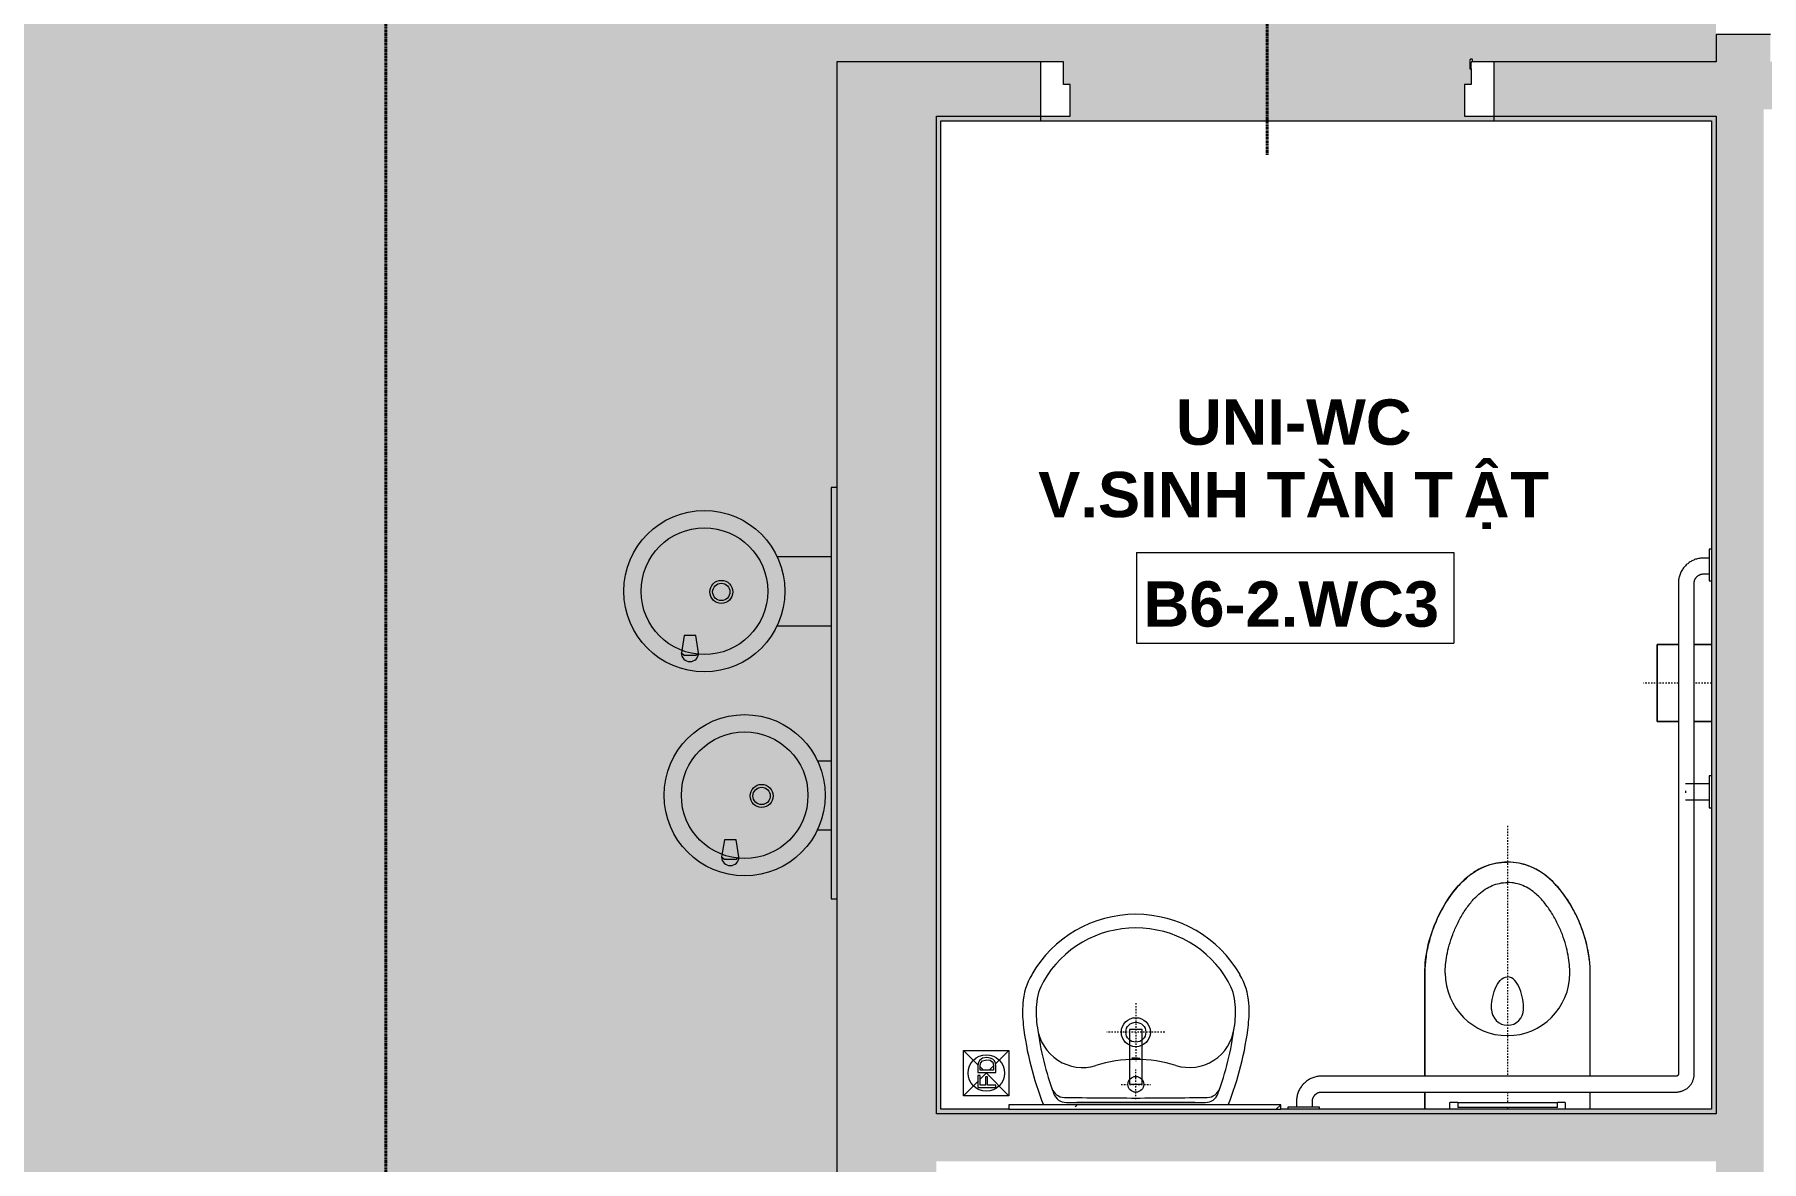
# Model space of a CAD drawing. Header units: millimetres. Extents: x -31340 to 17660, y 19597 to 75297.
# Drawn here: x -5145 to -1335, y 69117 to 71602 of the extents above; entities that cross this region are included whole.
import ezdxf

# ---------------------------------------------------------------- set-up
doc = ezdxf.new("R2010")
doc.units = ezdxf.units.MM
doc.linetypes.add('Dash', pattern=[6.35, 3.175, -3.175])
doc.linetypes.add('dash 1-1', pattern=[2, 1, -1])
for name, color, linetype, lineweight in [('A-AREA-IDEN', 2, 'Continuous', 9), ('A-DETL', 90, 'Continuous', 5), ('A-DOOR', 31, 'Continuous', 5), ('A-DOOR-FRAM', 31, 'Continuous', 5), ('A-FLOR', 192, 'Continuous', 5), ('A-FLOR-PATT', 8, 'Continuous', 5), ('A-WALL', 113, 'Continuous', 5), ('A-WALL-PATT', 111, 'Continuous', 5), ('P-SANR-FIXT', 6, 'Continuous', 5), ('P-SANR-FIXT-HDLN', 131, 'Dash', 5)]:
    doc.layers.add(name, color=color, linetype=linetype, lineweight=lineweight)
doc.styles.add('Arial_B', font='arialbd.ttf', dxfattribs={"height": 100})
doc.styles.add('Arial_B_1', font='arialbd.ttf', dxfattribs={"height": 100})

# ---------------------------------------------------------------- blocks, each defined once
blk = doc.blocks.new('LA - LAVABOR FOR DISABLE-8441216-2nd Traffic Floor Plan - Pedestrian')
at = {"layer": 'P-SANR-FIXT', "color": 7}
for p, q in [((153.2, -15), (-153.2, -15)), ((153.2, -15), (-153.2, -15)), ((-130, -15), (130, -15))]:
    blk.add_line(p, q, dxfattribs=at)
for centre, radius in [((0, -55), 17.5), ((0, -170), 32), ((0, -170), 22)]:
    blk.add_circle(centre, radius, dxfattribs=at)
for centre, radius, start, end in [((446.9, -267.3), 700, 158.4134, 173.3235), ((446.9, -267.3), 700, 158.42, 173.3235), ((447.2, -266.8), 670, 159.7212, 172.4798), ((-157.2, -56.2), 30, 90.8473, 160.7849), ((447.2, -266.8), 670, 159.7212, 160.7849), ((-153.2, -45), 30, 90, 159.7212), ((30.5, -12746.4), 12721.6, 90.13732, 90.8473), ((-30.5, -12746.5), 12721.7, 89.1527, 89.86268), ((153.2, -45), 30, 20.2788, 90), ((157.2, -56.2), 30, 19.2151, 89.1527), ((-447.2, -266.8), 670, 7.5202, 20.2788), ((-447.2, -266.8), 670, 19.2151, 20.2788), ((-446.9, -267.3), 700, 6.6765, 21.5866), ((-446.9, -267.3), 700, 6.6765, 21.58), ((-117.9, -192.2), 100, 72.8512, 172.4798), ((0, 190), 300, 252.8512, 270), ((0, 190), 300, 270, 287.1488), ((117.9, -192.2), 100, 7.0998, 107.1488), ((0, -215), 250, 173.3235, 184.1534), ((0, -215), 250, 173.3235, 184.1534), ((0, -215), 220, 170.8083, 184.1534), ((0, -215), 220, 355.8466, 9.1917), ((0, -215), 250, 355.8466, 6.6765), ((0, -215), 250, 355.8466, 6.6765), ((-99.7, -222.2), 150, 184.1534, 209.8523), ((-99.7, -222.2), 150, 184.1534, 209.8523), ((-99.7, -222.2), 120, 184.1534, 209.8523), ((99.7, -222.2), 120, 330.1477, 355.8466), ((99.7, -222.2), 150, 330.1477, 355.8466), ((99.7, -222.2), 150, 330.1477, 355.8466), ((0, -165), 265, 209.8523, 269.9992), ((0, -165), 265, 209.8523, 269.9992), ((0, -165), 235, 209.8523, 269.9992), ((0, -165), 235, 270.0008, 330.1477), ((0, -165), 265, 270.0008, 330.1477), ((0, -165), 265, 270.0008, 330.1477)]:
    blk.add_arc(centre, radius, start, end, dxfattribs=at)
blk.add_ellipse((0, -112.6), major_axis=(-8.99, 0.06), ratio=0.074639, dxfattribs=at)
at = {"layer": 'P-SANR-FIXT-HDLN', "color": 7}
for p, q in [((0, -22.3), (0, -87.7)), ((32.7, -55), (-32.7, -55)), ((0, -233.9), (0, -106.1)), ((-63.7, -170), (64, -170))]:
    blk.add_line(p, q, dxfattribs=at)
blk = doc.blocks.new('DELABIE-FAUCET-DM - BASIN TAP AUTO-9922696-2nd Traffic Floor Plan - Pedestrian')
at = {"layer": 'P-SANR-FIXT', "color": 7}
for p, q in [((-14.1, 120.1), (-14.1, 0)), ((14.1, 120.1), (-14.1, 120.1)), ((14.1, 0), (14.1, 120.1)), ((-14.1, 0), (14.1, 0))]:
    blk.add_line(p, q, dxfattribs=at)
blk = doc.blocks.new('Floor Drain-2D _SWA_ - FD-100-V23-2nd Traffic Floor Plan - Pedestrian')
at = {"layer": 'P-SANR-FIXT', "color": 7}
for p, q in [((-50, 50), (-18.6, 18.6)), ((-50, -50), (-50, 50)), ((-50, 50), (50, 50)), ((50, 50), (18.4, 18.4)), ((50, 50), (50, -50)), ((1.4, 1.4), (-50, -50)), ((-5.4, 18.6), (-31.8, 18.6)), ((-31.8, 18.6), (-31.8, -20.8)), ((-26.9, 2), (-26.9, 13.7)), ((-26.9, 13.7), (-5.4, 13.7)), ((-8.5, 2), (-26.9, 2)), ((-13.7, 13.7), (1.4, -1.4)), ((-8.5, -2.9), (-8.5, 2)), ((-5.4, 13.7), (-5.4, 18.6)), ((15, 18.6), (1.4, 18.6)), ((1.4, 18.6), (1.4, -20.8)), ((13.7, 13.7), (6.3, 6.3)), ((6.3, -15.8), (6.3, 13.7)), ((6.3, 13.7), (14.9, 13.7)), ((14.9, 13.7), (21.9, 12.9)), ((22, 18.1), (15, 18.6)), ((21.9, 12.9), (27, 8.6)), ((27.8, 15.2), (22, 18.1)), ((27, 8.6), (29.1, -0.8)), ((32.5, 8.5), (27.8, 15.2)), ((34, -0.8), (32.5, 8.5)), ((-31.8, -20.8), (-26.9, -20.8)), ((-26.9, -20.8), (-26.9, -2.9)), ((-26.9, -2.9), (-8.5, -2.9)), ((1.4, -20.8), (15.6, -20.8)), ((6.3, -6.3), (15.7, -15.7)), ((15, -15.8), (6.3, -15.8)), ((21.4, -15.1), (15, -15.8)), ((15.6, -20.8), (22, -20.1)), ((20.3, -20.3), (50, -50)), ((25, -13.1), (21.4, -15.1)), ((22, -20.1), (26.7, -18.1)), ((28, -8.2), (25, -13.1)), ((26.7, -18.1), (30.3, -14.5)), ((29.1, -0.8), (28, -8.2)), ((30.3, -14.5), (33, -8.8)), ((33, -8.8), (34, -0.8)), ((50, -50), (-50, -50))]:
    blk.add_line(p, q, dxfattribs=at)
blk.add_circle((0, 0), 40, dxfattribs=at)
blk = doc.blocks.new('TOTO-WC-WH - TOILET-8502088-2nd Traffic Floor Plan - Pedestrian')
at = {"layer": 'P-SANR-FIXT', "color": 7}
for p, q in [((-182.5, 300), (-182.5, 73.1)), ((-182.5, 73.1), (-182.5, 300)), ((182.5, 73.1), (182.5, 300)), ((182.5, 73.1), (182.5, 300)), ((-182.5, 38.1), (-182.5, 0)), ((-182.5, 0), (-182.5, 38.1)), ((182.5, 0), (182.5, 38.1)), ((182.5, 0), (182.5, 38.1)), ((-110, 15), (-127.5, 15)), ((-127.5, 0), (-127.5, 15)), ((127.5, 15), (110, 15)), ((127.5, 15), (127.5, 0))]:
    blk.add_line(p, q, dxfattribs=at)
for centre, radius in [((0, 300), 137.5), ((0, 220.2), 35)]:
    blk.add_arc(centre, radius, 180, 0, dxfattribs=at)
for points, knots in [([(0, 545), (-8.6, 544.9), (-25, 543.5), (-43.9, 538), (-58, 531.9), (-68.1, 526.5), (-77.7, 520.3), (-89.9, 511.2), (-104, 498.3), (-119, 481), (-132.3, 462.4), (-143.9, 443.1), (-153.7, 423.7), (-164.7, 398.1), (-174.6, 366.9), (-181.2, 331.6), (-182.5, 310.1), (-182.5, 300)], [0, 0, 0, 0, 0.0625, 0.125, 0.15625, 0.1875, 0.21875, 0.25, 0.3125, 0.375, 0.4375, 0.5, 0.5625, 0.625, 0.75, 0.875, 1, 1, 1, 1]), ([(-182.5, 300), (-182.5, 338.1), (-163, 438.6), (-72.5, 545), (0, 545)], [0, 0, 0, 0, 0.3064, 0.6503698, 0.6503698, 0.6503698, 0.6503698]), ([(182.5, 300), (182.5, 310.1), (181.2, 331.6), (174.6, 366.9), (164.7, 398.1), (153.7, 423.7), (143.9, 443.1), (132.3, 462.4), (119, 481), (104, 498.3), (89.9, 511.2), (77.7, 520.3), (68.1, 526.5), (58, 531.9), (43.9, 538), (25, 543.5), (8.6, 544.9), (0, 545)], [0, 0, 0, 0, 0.125, 0.25, 0.375, 0.4375, 0.5, 0.5625, 0.625, 0.6875, 0.75, 0.78125, 0.8125, 0.84375, 0.875, 0.9375, 1, 1, 1, 1]), ([(182.5, 300), (182.5, 338.1), (163, 438.6), (72.5, 545), (0, 545)], [0, 0, 0, 0, 0.3064, 0.6503698, 0.6503698, 0.6503698, 0.6503698]), ([(-137.5, 300), (-137.5, 311.9), (-135.8, 332), (-129, 361.7), (-121.4, 385), (-111, 409.1), (-97.6, 433.6), (-81.6, 456.1), (-65.1, 473.5), (-49.1, 485.8), (-34, 493.8), (-18.1, 498.8), (-6.3, 500), (0, 500)], [0, 0, 0, 0, 0.118249, 0.1773736, 0.2364981, 0.2956226, 0.3547471, 0.4138717, 0.4729962, 0.5173396, 0.561683, 0.6060264, 0.6503698, 0.6503698, 0.6503698, 0.6503698]), ([(137.5, 300), (137.5, 311.9), (135.8, 332), (129, 361.7), (121.4, 385), (111, 409.1), (97.6, 433.6), (81.6, 456.1), (65.1, 473.5), (49.1, 485.8), (34, 493.8), (18.1, 498.8), (6.3, 500), (0, 500)], [0, 0, 0, 0, 0.118249, 0.1773736, 0.2364981, 0.2956226, 0.3547471, 0.4138717, 0.4729962, 0.5173396, 0.561683, 0.6060264, 0.6503698, 0.6503698, 0.6503698, 0.6503698]), ([(-35, 220.2), (-36, 233.8), (-30.7, 267.6), (-12.3, 292), (0, 292)], [0, 0, 0, 0, 0.0856719, 0.1699366, 0.1699366, 0.1699366, 0.1699366]), ([(35, 220.2), (36, 233.8), (30.7, 267.6), (12.3, 292), (0, 292)], [0, 0, 0, 0, 0.0856719, 0.1699366, 0.1699366, 0.1699366, 0.1699366])]:
    blk.add_open_spline(points, degree=3, knots=knots, dxfattribs=at)
at = {"layer": 'P-SANR-FIXT-HDLN', "color": 7}
for p, q in [((0, 625), (0, 73.1)), ((0, 38.1), (0, 15)), ((0, 4), (0, 0))]:
    blk.add_line(p, q, dxfattribs=at)
blk = doc.blocks.new('WATER FOUNTAIN - cho uong nuoc-8502076-2nd Traffic Floor Plan - Pedestrian')
at = {"layer": 'P-SANR-FIXT', "color": 7}
for p, q in [((-12.7, 476.1), (-12.7, -431.1)), ((0, 476.1), (-12.7, 476.1)), ((-131.5, 323.7), (-12.7, 323.7)), ((-131.5, 171.3), (-12.7, 171.3)), ((-336.6, 149.5), (-342.9, 111.4)), ((-311.2, 149.5), (-336.6, 149.5)), ((-304.8, 111.4), (-311.2, 149.5)), ((-342.9, 111.4), (-336.6, 106.4)), ((-336.6, 106.4), (-311.2, 106.4)), ((-311.2, 106.4), (-304.8, 111.4)), ((-42.6, -126.3), (-12.7, -126.3)), ((-247.6, -300.5), (-254, -338.6)), ((-222.3, -300.5), (-247.6, -300.5)), ((-215.9, -338.6), (-222.3, -300.5)), ((-42.6, -278.7), (-12.7, -278.7)), ((-254, -338.6), (-247.6, -343.6)), ((-222.3, -343.6), (-215.9, -338.6)), ((-247.6, -343.6), (-222.3, -343.6)), ((-12.7, -431.1), (0, -431.1))]:
    blk.add_line(p, q, dxfattribs=at)
for centre, radius in [((-292.1, 247.5), 177.8), ((-292.1, 247.5), 139.7), ((-254.7, 246), 25.4), ((-254.7, 246), 19.1), ((-203.2, -202.5), 177.8), ((-203.2, -202.5), 139.7), ((-165.8, -204), 25.4), ((-165.8, -204), 19.1)]:
    blk.add_circle(centre, radius, dxfattribs=at)
for centre in [(-323.9, 111.4), (-234.9, -338.6)]:
    blk.add_arc(centre, 19.1, 180.0012, 359.9988, dxfattribs=at)
blk = doc.blocks.new('DP3-D301 - DP3-D301-9167286-2nd Traffic Floor Plan - Pedestrian')
at = {"layer": 'A-DOOR'}
for p, q in [((447, 63.1), (447, 44.1)), ((447, 44.1), (450, 44.1)), ((450, 44.1), (450, 58.5))]:
    blk.add_line(p, q, dxfattribs=at)
for centre, radius, start, end in [((450, 63.1), 3, 290.6789, 180), ((450, 63.1), 3, 48.0065, 121.3362), ((450, 63.1), 3, 48.0065, 121.3362), ((450, 63.1), 3, 48.0065, 121.3362), ((450, 63.1), 3, 48.0065, 121.3362), ((450, 63.1), 3, 48.0065, 121.3362), ((450, 63.1), 3, 48.0065, 121.3362), ((450, 63.1), 3, 48.0065, 121.3362), ((452.2, 58.4), 2.19, 120.9247, 176.9338)]:
    blk.add_arc(centre, radius, start, end, dxfattribs=at)
at = {"layer": 'A-DOOR-FRAM'}
for p, q in [((-450, 60), (-500, 60)), ((-450, 10), (-450, 60)), ((450, 44.1), (450, 10)), ((500, 60), (450.7, 60)), ((-435, 10), (-450, 10)), ((-435, -60), (-435, 10)), ((450, 10), (435, 10)), ((435, 10), (435, -60)), ((-500, -60), (-435, -60)), ((435, -60), (500, -60))]:
    blk.add_line(p, q, dxfattribs=at)
blk = doc.blocks.new('TOTO-FLUSH PANEL - MB005DG-9765370-2nd Traffic Floor Plan - Pedestrian')
at = {"layer": 'P-SANR-FIXT', "color": 7}
for p, q in [((-110, 11), (110, 11)), ((-110, 11), (-110, 0)), ((110, 0), (110, 11)), ((110, 0), (-110, 0))]:
    blk.add_line(p, q, dxfattribs=at)
blk = doc.blocks.new('Mirror1 - Type 2-11122859-2nd Traffic Floor Plan - Pedestrian')
at = {"layer": 'P-SANR-FIXT'}
h = blk.add_hatch(dxfattribs=at)
h.set_pattern_fill('FP_19', color=256, style=0, pattern_type=2)
h.set_pattern_definition([(45, (2819.94, -69227), (84.19025, 308.69666), [396.875, -79.375, 1.676, -77.699])])
h.paths.add_polyline_path([(-175, 5), (425, 5), (425, 15), (-175, 15)])
at = {"layer": 'P-SANR-FIXT', "color": 7}
for p, q in [((425, 15), (-175, 15)), ((-175, 15), (-175, 5)), ((-175, 5), (425, 5)), ((425, 5), (425, 15))]:
    blk.add_line(p, q, dxfattribs=at)
blk = doc.blocks.new('GRAB RAIL - Grab Rail - L-8502074-2nd Traffic Floor Plan - Pedestrian')
at = {"layer": 'P-SANR-FIXT', "color": 7}
for p, q in [((865, 0), (865, -5)), ((865, -5), (935, -5)), ((880.6, -5), (880.6, -17.5)), ((915.6, -17.5), (915.6, -5)), ((935, -5), (935, 0)), ((860, -38.1), (77.5, -38.1)), ((77.5, -73.1), (860, -73.1)), ((38.1, -77.5), (38.1, -1160)), ((73.1, -1160), (73.1, -77.5)), ((5, -665), (0, -665)), ((5, -735), (5, -665)), ((57.5, -682.5), (5, -682.5)), ((5, -717.5), (57.5, -717.5)), ((57.5, -701.9), (57.5, -698.1)), ((0, -735), (5, -735)), ((5, -1165), (0, -1165)), ((5, -1235), (5, -1165)), ((17.5, -1180.6), (5, -1180.6)), ((5, -1215.6), (17.5, -1215.6)), ((0, -1235), (5, -1235))]:
    blk.add_line(p, q, dxfattribs=at)
at = {"layer": 'P-SANR-FIXT', "color": 7, "flags": 128}
for points in [[(880.6, -17.5), (880.6, -18.3), (880.5, -19.1), (880.5, -20), (880.4, -20.8), (880.2, -21.6), (880, -22.4), (879.8, -23.2), (879.6, -24), (879.3, -24.8), (879, -25.5), (878.7, -26.3), (878.3, -27), (877.9, -27.7), (877.5, -28.5), (877, -29.1), (876.5, -29.8), (876, -30.5), (875.5, -31.1), (874.9, -31.7), (874.4, -32.3), (873.8, -32.9), (873.1, -33.4), (872.5, -33.9), (871.8, -34.4), (871.1, -34.8), (870.4, -35.3), (869.7, -35.7), (869, -36.1), (868.2, -36.4), (867.5, -36.7), (866.7, -37), (865.9, -37.3), (865.1, -37.5), (864.3, -37.7), (863.5, -37.8), (862.7, -37.9), (861.9, -38), (861, -38.1), (860.2, -38.1), (860, -38.1)], [(860, -73.1), (862.2, -73.1), (864.4, -72.9), (866.7, -72.7), (868.9, -72.4), (871, -72), (873.2, -71.5), (875.4, -70.9), (877.5, -70.3), (879.6, -69.6), (881.7, -68.7), (883.7, -67.8), (885.7, -66.8), (887.6, -65.8), (889.5, -64.6), (891.4, -63.4), (893.2, -62.1), (895, -60.7), (896.7, -59.3), (898.3, -57.8), (899.9, -56.2), (901.4, -54.6), (902.9, -52.9), (904.2, -51.2), (905.6, -49.4), (906.8, -47.5), (908, -45.7), (909.1, -43.7), (910.1, -41.7), (911, -39.7), (911.8, -37.7), (912.6, -35.6), (913.3, -33.4), (913.9, -31.3), (914.4, -29.1), (914.8, -27), (915.1, -24.8), (915.4, -22.5), (915.5, -20.3), (915.6, -18.1), (915.6, -17.5)], [(77.5, -38.1), (76, -38.1), (74.4, -38.2), (72.8, -38.4), (71.3, -38.6), (69.7, -38.9), (68.2, -39.2), (66.6, -39.7), (65.1, -40.1), (63.7, -40.6), (62.2, -41.2), (60.7, -41.9), (59.3, -42.6), (58, -43.3), (56.6, -44.1), (55.3, -45), (54, -45.9), (52.8, -46.9), (51.5, -47.9), (50.4, -49), (49.3, -50.1), (48.2, -51.2), (47.2, -52.4), (46.2, -53.7), (45.2, -54.9), (44.4, -56.2), (43.5, -57.6), (42.8, -59), (42.1, -60.4), (41.4, -61.8), (40.8, -63.3), (40.3, -64.7), (39.8, -66.2), (39.3, -67.8), (39, -69.3), (38.7, -70.8), (38.5, -72.4), (38.3, -74), (38.2, -75.5), (38.1, -77.1), (38.1, -77.5)], [(73.1, -77.5), (73.1, -77.4), (73.1, -77.2), (73.1, -77), (73.2, -76.8), (73.2, -76.7), (73.2, -76.5), (73.3, -76.3), (73.3, -76.1), (73.4, -76), (73.5, -75.8), (73.5, -75.7), (73.6, -75.5), (73.7, -75.3), (73.8, -75.2), (73.9, -75), (74, -74.9), (74.1, -74.8), (74.2, -74.6), (74.3, -74.5), (74.5, -74.4), (74.6, -74.2), (74.7, -74.1), (74.9, -74), (75, -73.9), (75.2, -73.8), (75.3, -73.7), (75.5, -73.6), (75.6, -73.6), (75.8, -73.5), (75.9, -73.4), (76.1, -73.4), (76.3, -73.3), (76.4, -73.3), (76.6, -73.2), (76.8, -73.2), (77, -73.2), (77.1, -73.1), (77.3, -73.1), (77.5, -73.1), (77.5, -73.1)], [(38.1, -1160), (38.1, -1160.8), (38, -1161.6), (38, -1162.5), (37.9, -1163.3), (37.7, -1164.1), (37.5, -1164.9), (37.3, -1165.7), (37.1, -1166.5), (36.8, -1167.3), (36.5, -1168), (36.2, -1168.8), (35.8, -1169.5), (35.4, -1170.2), (35, -1171), (34.5, -1171.6), (34, -1172.3), (33.5, -1173), (33, -1173.6), (32.4, -1174.2), (31.9, -1174.8), (31.3, -1175.4), (30.6, -1175.9), (30, -1176.4), (29.3, -1176.9), (28.6, -1177.3), (27.9, -1177.8), (27.2, -1178.2), (26.5, -1178.6), (25.7, -1178.9), (25, -1179.2), (24.2, -1179.5), (23.4, -1179.8), (22.6, -1180), (21.8, -1180.2), (21, -1180.3), (20.2, -1180.4), (19.4, -1180.5), (18.5, -1180.6), (17.7, -1180.6), (17.5, -1180.6)], [(17.5, -1215.6), (19.7, -1215.6), (21.9, -1215.4), (24.2, -1215.2), (26.4, -1214.9), (28.5, -1214.5), (30.7, -1214), (32.9, -1213.4), (35, -1212.8), (37.1, -1212.1), (39.2, -1211.2), (41.2, -1210.3), (43.2, -1209.3), (45.1, -1208.3), (47, -1207.1), (48.9, -1205.9), (50.7, -1204.6), (52.5, -1203.2), (54.2, -1201.8), (55.8, -1200.3), (57.4, -1198.7), (58.9, -1197.1), (60.4, -1195.4), (61.7, -1193.7), (63.1, -1191.9), (64.3, -1190), (65.5, -1188.2), (66.6, -1186.2), (67.6, -1184.2), (68.5, -1182.2), (69.3, -1180.2), (70.1, -1178.1), (70.8, -1175.9), (71.4, -1173.8), (71.9, -1171.6), (72.3, -1169.5), (72.6, -1167.3), (72.9, -1165), (73, -1162.8), (73.1, -1160.6), (73.1, -1160)]]:
    blk.add_lwpolyline(points, dxfattribs=at)
blk = doc.blocks.new('TOILET PAPER DISPENSER - DS708PAS-V30-2nd Traffic Floor Plan - Pedestrian')
at = {"layer": 'P-SANR-FIXT', "color": 7}
for p, q in [((-85, 0), (-85, -38.2)), ((-85, -38.2), (-85, 0)), ((85, -38.1), (85, 0)), ((85, 0), (85, -38.1)), ((-85, -73.1), (-85, -120)), ((-85, -120), (-85, -73.1)), ((85, -120), (85, -73.1)), ((85, -73.1), (85, -120)), ((-85, -120), (85, -120)), ((85, -120), (-85, -120))]:
    blk.add_line(p, q, dxfattribs=at)
at = {"layer": 'P-SANR-FIXT-HDLN', "color": 7}
for p, q in [((0, 0), (0, -38.1)), ((0, -73.1), (0, -150))]:
    blk.add_line(p, q, dxfattribs=at)
blk = doc.blocks.new('Room Tag - Room Tag-8377849-2nd Traffic Floor Plan - Pedestrian')
at = {"layer": 'A-AREA-IDEN'}
for p, q in [((-7, -0.80625), (-7, -4.80625)), ((-7, -0.80625), (7, -0.80625)), ((7, -0.80625), (7, -4.80625)), ((-7, -4.80625), (7, -4.80625))]:
    blk.add_line(p, q, dxfattribs=at)

msp = doc.modelspace()

# ---------------------------------------------------------------- hatches: boundary and pattern name
at = {"layer": 'A-FLOR-PATT'}
h = msp.add_hatch(color=11, dxfattribs=at)
h.paths.add_polyline_path([(-5114.9, 20117), (-3804.9, 20117), (-3804.9, 21062), (-3374.9, 21062), (-3374.9, 22637), (-3271.9, 22637), (-3274.1, 22637.9), (-3274.9, 22640), (-3274.9, 22699), (-3274.1, 22701.1), (-3271.9, 22702), (-3207.9, 22702), (-3205.8, 22701.1), (-3204.9, 22699), (-3204.9, 22690), (-3204.1, 22687.9), (-3201.9, 22687), (-3157.9, 22687), (-3155.8, 22686.1), (-3154.9, 22684), (-3154.9, 22640), (-3155.8, 22637.9), (-3157.9, 22637), (-3154.9, 22637), (-3155.4, 23584), (-3170.9, 23584), (-3170.9, 23587), (-3201.9, 23587), (-3204.1, 23586.1), (-3204.9, 23584), (-3204.9, 23575), (-3205.8, 23572.9), (-3207.9, 23572), (-3271.9, 23572), (-3274.1, 23572.9), (-3274.9, 23575), (-3274.9, 23634), (-3274.1, 23636.1), (-3271.9, 23637), (-3374.9, 23637), (-3374.9, 26947), (-3789.9, 26947), (-3789.9, 26932), (-3804.9, 26932), (-3804.9, 27762), (-3789.9, 27762), (-3789.9, 27747), (-3374.9, 27747), (-3374.9, 27847), (-3371.9, 27847), (-3374.1, 27847.9), (-3374.9, 27850), (-3374.9, 27894), (-3374.1, 27896.1), (-3371.9, 27897), (-3359.9, 27897), (-3359.9, 28497), (-3371.9, 28497), (-3374.1, 28497.9), (-3374.9, 28500), (-3374.9, 28544), (-3374.1, 28546.1), (-3371.9, 28547), (-3374.9, 28547), (-3374.9, 31072), (2875.1, 31072), (2875.1, 24752.2), (3975.1, 24752.2), (3975.1, 24742.2), (5975.1, 24742.2), (5975.1, 24752.2), (6145.1, 24752.2), (6145.1, 31132), (6408.1, 31132), (6405.9, 31132.9), (6405.1, 31135), (6405.1, 31194), (6405.9, 31196.1), (6408.1, 31197), (6472.1, 31197), (6474.2, 31196.1), (6475.1, 31194), (6475.1, 31185), (6475.9, 31182.9), (6479, 31182), (6509.1, 31182), (6509.1, 31185), (6525.1, 31185), (6524.6, 32979), (6509.1, 32979), (6509.1, 32982), (6478.1, 32982), (6475.9, 32981.1), (6475.1, 32979), (6475.1, 32970), (6474.2, 32967.9), (6472.1, 32967), (6408.1, 32967), (6405.9, 32967.9), (6405.1, 32970), (6405.1, 33029), (6405.9, 33031.1), (6408.1, 33032), (6145.1, 33032), (6145.1, 34042), (-2974.9, 34042), (-2974.9, 33532), (-3804.9, 33532), (-3804.9, 54562), (-2974.9, 54562), (-2974.9, 54052), (-1290, 54052), (-1290.2, 54788.9), (-1291.7, 54787.3), (-1294, 54787.1), (-1295.3, 54788.2), (-1295.1, 54792.1), (-1293, 54793), (-1290, 54793), (-1290, 60432), (-1624.9, 60432), (-1624.9, 60532), (-1689.9, 60532), (-1689.9, 60602), (-1674.9, 60602), (-1674.9, 60636.1), (-1677.9, 60636.1), (-1677.4, 60656.7), (-1676.5, 60657.6), (-1672.4, 60656.7), (-1672, 60654.5), (-1673.2, 60652.6), (-1673.2, 60652), (-1290, 60652), (-1290.5, 66510.3), (-1292.4, 66509), (-1294.6, 66509.5), (-1295.2, 66510.3), (-1295.1, 66514.2), (-1293, 66515), (-1274, 66515), (-1274, 66512), (-1105, 66512), (-1105, 65972), (4458.3, 65972.5), (4457.1, 65974.4), (4457.6, 65976.6), (4458.3, 65977.2), (4462.2, 65977.1), (4463.1, 65975), (4463.1, 65972), (5957.1, 65972.2), (5957.6, 65976.7), (5958.5, 65977.6), (5962.6, 65976.7), (5963, 65974.5), (5961.8, 65972.6), (5961.8, 65972), (8558.3, 65972.5), (8557.1, 65974.4), (8557.6, 65976.6), (8558.3, 65977.2), (8562.2, 65977.1), (8563.1, 65975), (8563.1, 65972), (10057.1, 65972.2), (10057.6, 65976.7), (10058.5, 65977.6), (10062.6, 65976.7), (10063, 65974.5), (10061.8, 65972.6), (10061.8, 65972), (13510.1, 65972), (13510.1, 68712), (11640.1, 68712), (11640.1, 68812), (11575.1, 68812), (11575.1, 68882), (11590.1, 68882), (11590.1, 68917), (10693.1, 68917), (10693.1, 68916.1), (10690.1, 68916.1), (10690.1, 68882), (10705.1, 68882), (10705.1, 68812), (10640.1, 68812), (10640.1, 68712), (10320.1, 68712), (10320.1, 68815), (10319.2, 68812.9), (10317.1, 68812), (10258.1, 68812), (10255.9, 68812.9), (10255.1, 68815), (10255.1, 68879), (10255.9, 68881.1), (10258.1, 68882), (10267.1, 68882), (10269.2, 68882.9), (10270.1, 68885), (10270.1, 68916.1), (10267.1, 68916.1), (10267.1, 68927), (9370.1, 68927), (9370.1, 68885), (9370.9, 68882.9), (9373.1, 68882), (9382.1, 68882), (9384.2, 68881.1), (9385.1, 68879), (9385.1, 68815), (9384.2, 68812.9), (9382.1, 68812), (9323.1, 68812), (9320.9, 68812.9), (9320.1, 68815), (9320.1, 68712), (5545.1, 68712), (5545.1, 68815), (5544.2, 68812.9), (5542.1, 68812), (5483.1, 68812), (5480.9, 68812.9), (5480.1, 68815), (5480.1, 68879), (5480.9, 68881.1), (5483.1, 68882), (5492.1, 68882), (5494.2, 68882.9), (5495.1, 68885), (5495.1, 68927), (4698.1, 68927), (4698.1, 68916.1), (4695.1, 68916.1), (4695.1, 68885), (4695.9, 68882.9), (4698.1, 68882), (4707.1, 68882), (4709.2, 68881.1), (4710.1, 68879), (4710.1, 68815), (4709.2, 68812.9), (4707.1, 68812), (4648.1, 68812), (4645.9, 68812.9), (4645.1, 68815), (4645.1, 68712), (-1105, 68712), (-1105, 68312), (-1274, 68312), (-1274, 68309), (-1294.6, 68309.5), (-1295.5, 68310.4), (-1294.6, 68314.5), (-1292.4, 68314.9), (-1290.5, 68313.7), (-1290, 68313.7), (-1290, 68712), (-3374.9, 68712), (-3374.9, 71542), (-2874.9, 71542), (-2874.9, 71492), (-2859.9, 71492), (-2859.9, 71422), (-2924.9, 71422), (-2924.9, 71412), (-1924.9, 71412), (-1924.9, 71422), (-1989.9, 71422), (-1989.9, 71492), (-1974.9, 71492), (-1974.9, 71526.1), (-1977.9, 71526.1), (-1977.4, 71546.7), (-1976.5, 71547.6), (-1972.4, 71546.7), (-1972, 71544.5), (-1973.2, 71542.6), (-1973.2, 71542), (-1434.9, 71542), (-1434.9, 73062), (-1979.9, 73062), (-1979.9, 73132), (-1964.9, 73132), (-1964.9, 73182), (-1914.9, 73182), (-1914.9, 73192), (-2914.9, 73192), (-2914.9, 73182), (-2866, 73182.2), (-2867.6, 73183.8), (-2867.8, 73186), (-2866.9, 73187.3), (-2862.8, 73187.1), (-2861.9, 73185.1), (-2861.9, 73166.1), (-2864.9, 73166.1), (-2864.9, 73132), (-2849.9, 73132), (-2849.9, 73062), (-3374.9, 73062), (-3374.9, 73832), (-3804.9, 73832), (-3804.9, 74777), (-5174.9, 74777), (-5174.9, 73062), (-5469.9, 73062), (-5469.9, 73132), (-5454.9, 73132), (-5454.9, 73166.1), (-5457.9, 73166.1), (-5457.4, 73186.7), (-5456.5, 73187.6), (-5452.4, 73186.7), (-5452, 73184.5), (-5453.2, 73182.6), (-5453.2, 73182), (-5404.9, 73182), (-5404.9, 73192), (-6404.9, 73192), (-6404.9, 73182), (-6354.9, 73182), (-6354.9, 73132), (-6339.9, 73132), (-6339.9, 73062), (-6404.9, 73062), (-6404.9, 71542), (-5174.9, 71542), (-5174.9, 68702), (-5889.9, 68702), (-5889.9, 68712), (-7089.9, 68712), (-7089.9, 68702), (-8289.9, 68702), (-8289.9, 68712), (-9489.9, 68712), (-9489.9, 68702), (-10204.9, 68702), (-10204.9, 68712), (-11389.9, 68712), (-11389.9, 69677), (-11538.9, 69676.7), (-11537.2, 69675.2), (-11537.1, 69673), (-11538.2, 69671.7), (-11542.1, 69671.9), (-11542.9, 69673.9), (-11542.9, 69677), (-12829.9, 69677), (-12829.9, 68712), (-20044.9, 68712), (-20044.9, 69677), (-20223.9, 69676.7), (-20222.2, 69675.2), (-20222.1, 69673), (-20223.2, 69671.7), (-20227.1, 69671.9), (-20227.9, 69673.9), (-20227.9, 69677), (-21721.9, 69676.7), (-21722.5, 69672.3), (-21723.4, 69671.4), (-21727.4, 69672.3), (-21727.9, 69674.5), (-21726.7, 69676.4), (-21726.7, 69677), (-21904.9, 69677), (-21904.9, 68712), (-23494.9, 68712), (-23494.9, 70787), (-24438.9, 70786.7), (-24437.2, 70785.2), (-24437.1, 70783), (-24438.2, 70781.7), (-24442.1, 70781.9), (-24442.9, 70783.9), (-24442.9, 70802.9), (-24439.9, 70803.2), (-24439.9, 70837), (-24454.9, 70837), (-24454.9, 70907), (-24389.9, 70907), (-24389.9, 71002), (-25389.9, 71002), (-25389.9, 70907), (-25324.9, 70907), (-25324.9, 70837), (-25339.9, 70837), (-25339.9, 70787), (-26239.9, 70787), (-26239.9, 68707), (-26339.9, 68707), (-26339.9, 68642), (-26409.9, 68642), (-26409.9, 68657), (-26454.9, 68657), (-26454.9, 67760), (-26444, 67760), (-26444, 67757), (-26409.9, 67757), (-26409.9, 67772), (-26339.9, 67772), (-26339.9, 67707), (-26239.9, 67707), (-26239.9, 65357), (-26339.9, 65357), (-26339.9, 65292), (-26405.9, 65292), (-26405.9, 65307), (-26454.9, 65307), (-26454.9, 64410), (-26444, 64410), (-26444, 64407), (-26405.9, 64407), (-26405.9, 64422), (-26339.9, 64422), (-26339.9, 64357), (-26239.9, 64357), (-26239.9, 64037), (-26339.9, 64037), (-26339.9, 63972), (-26409.9, 63972), (-26409.9, 63987), (-26444, 63987), (-26444, 63984), (-26454.9, 63984), (-26454.9, 63087), (-26409.9, 63087), (-26409.9, 63102), (-26339.9, 63102), (-26339.9, 63037), (-26239.9, 63037), (-26239.9, 60552), (-26056, 60552.2), (-26057.6, 60553.8), (-26057.8, 60556), (-26056.7, 60557.3), (-26052.8, 60557.1), (-26051.9, 60555.1), (-26051.9, 60536.1), (-26054.9, 60536.1), (-26054.9, 60502), (-26039.9, 60502), (-26039.9, 60432), (-26239.9, 60432), (-26239.9, 58657), (-26339.9, 58657), (-26339.9, 58592), (-26409.9, 58592), (-26409.9, 58607), (-26454.9, 58607), (-26454.9, 57710), (-26444, 57710), (-26444, 57707), (-26409.9, 57707), (-26409.9, 57722), (-26339.9, 57722), (-26339.9, 57657), (-26239.9, 57657), (-26239.9, 55307), (-26339.9, 55307), (-26339.9, 55242), (-26409.9, 55242), (-26409.9, 55257), (-26454.9, 55257), (-26454.9, 54360), (-26444, 54360), (-26444, 54357), (-26409.9, 54357), (-26409.9, 54372), (-26339.9, 54372), (-26339.9, 54307), (-26239.9, 54307), (-26239.9, 53987), (-26339.9, 53987), (-26339.9, 53922), (-26409.9, 53922), (-26409.9, 53937), (-26444, 53937), (-26444, 53934), (-26454.9, 53934), (-26454.9, 53037), (-26409.9, 53037), (-26409.9, 53052), (-26339.9, 53052), (-26339.9, 52987), (-26239.9, 52987), (-26239.9, 48607), (-26339.9, 48607), (-26339.9, 48542), (-26409.9, 48542), (-26409.9, 48557), (-26454.9, 48557), (-26454.9, 47660), (-26444, 47660), (-26444, 47657), (-26409.9, 47657), (-26409.9, 47672), (-26339.9, 47672), (-26339.9, 47607), (-26239.9, 47607), (-26239.9, 47287), (-26339.9, 47287), (-26339.9, 47222), (-26409.9, 47222), (-26409.9, 47237), (-26444, 47237), (-26444, 47234), (-26454.9, 47234), (-26454.9, 46337), (-26409.9, 46337), (-26409.9, 46352), (-26339.9, 46352), (-26339.9, 46287), (-26239.9, 46287), (-26239.9, 41907), (-26339.9, 41907), (-26339.9, 41842), (-26409.9, 41842), (-26409.9, 41857), (-26454.9, 41857), (-26454.9, 40960), (-26444, 40960), (-26444, 40957), (-26409.9, 40957), (-26409.9, 40972), (-26339.9, 40972), (-26339.9, 40907), (-26239.9, 40907), (-26239.9, 40587), (-26339.9, 40587), (-26339.9, 40522), (-26409.9, 40522), (-26409.9, 40537), (-26444, 40537), (-26444, 40534), (-26454.9, 40534), (-26454.9, 39637), (-26409.9, 39637), (-26409.9, 39652), (-26339.9, 39652), (-26339.9, 39587), (-26239.9, 39587), (-26239.9, 35207), (-26339.9, 35207), (-26339.9, 35142), (-26409.9, 35142), (-26409.9, 35157), (-26454.9, 35157), (-26454.9, 34260), (-26444, 34260), (-26444, 34257), (-26409.9, 34257), (-26409.9, 34272), (-26339.9, 34272), (-26339.9, 34207), (-26239.9, 34207), (-26239.9, 33887), (-26339.9, 33887), (-26339.9, 33822), (-26409.9, 33822), (-26409.9, 33837), (-26444, 33837), (-26444, 33834), (-26454.9, 33834), (-26454.9, 32937), (-26409.9, 32937), (-26409.9, 32952), (-26339.9, 32952), (-26339.9, 32887), (-26239.9, 32887), (-26239.9, 28507), (-26339.9, 28507), (-26339.9, 28442), (-26409.9, 28442), (-26409.9, 28457), (-26454.9, 28457), (-26454.9, 27560), (-26444, 27560), (-26444, 27557), (-26409.9, 27557), (-26409.9, 27572), (-26339.9, 27572), (-26339.9, 27507), (-26239.9, 27507), (-26239.9, 27187), (-26339.9, 27187), (-26339.9, 27122), (-26409.9, 27122), (-26409.9, 27137), (-26444, 27137), (-26444, 27134), (-26454.9, 27134), (-26454.9, 26237), (-26409.9, 26237), (-26409.9, 26252), (-26339.9, 26252), (-26339.9, 26187), (-26239.9, 26187), (-26239.9, 24107), (-25354.9, 24107), (-25354.9, 24007), (-25289.9, 24007), (-25289.9, 23937), (-25304.9, 23937), (-25304.9, 23891), (-24407.9, 23891), (-24407.9, 23902.9), (-24404.9, 23902.9), (-24404.9, 23937), (-24419.9, 23937), (-24419.9, 24007), (-24354.9, 24007), (-24354.9, 24107), (-24104.9, 24107), (-24104.9, 31072), (-23274.9, 31072), (-23274.9, 30077), (-23126, 30077.2), (-23127.6, 30078.8), (-23127.8, 30081), (-23126.7, 30082.3), (-23122.8, 30082.1), (-23121.9, 30080.1), (-23121.9, 30077), (-21627.9, 30077.5), (-21627.4, 30081.6), (-21626.5, 30082.6), (-21622.4, 30081.6), (-21622, 30079.4), (-21623.2, 30077.5), (-21623.2, 30077), (-21474.9, 30077), (-21474.9, 31072), (-12094.9, 31072), (-12094.9, 30077), (-11946.7, 30077.5), (-11947.9, 30079.4), (-11947.4, 30081.6), (-11946.7, 30082.3), (-11942.8, 30082.1), (-11941.9, 30080), (-11941.9, 30077), (-10447.9, 30077.2), (-10447.4, 30081.7), (-10446.5, 30082.6), (-10442.4, 30081.7), (-10442, 30079.5), (-10443.2, 30077.6), (-10443.2, 30077), (-10294.9, 30077), (-10294.9, 31072.1), (-6624.9, 31072), (-6624.9, 31352), (-6524.9, 31352), (-6524.9, 31417), (-6454.9, 31417), (-6454.9, 31402), (-6420.9, 31402), (-6420.9, 31405), (-6400.2, 31404.5), (-6399.3, 31403.6), (-6400.2, 31399.5), (-6402.4, 31399.1), (-6404.3, 31400.3), (-6404.9, 31400.3), (-6404.9, 31072), (-5174.9, 31072), (-5174.9, 26557), (-6919.9, 26557), (-6919.9, 24957), (-5174.9, 24957), (-5174.9, 20117)])
h.paths.add_polyline_path([(-3157.9, 23587), (-3155.4, 23587.3), (-3154.9, 23588.1), (-3154.9, 23637), (-3157.9, 23637), (-3155.8, 23636.1), (-3154.9, 23634), (-3155.4, 23588.8), (-3156.4, 23587.6), (-3157.7, 23587.1)])
h.paths.add_polyline_path([(-3554.6, 30423.6), (-3554.6, 30445), (-3514.5, 30470.7), (-3503.7, 30478.1), (-3493.9, 30488.3), (-3490.6, 30496.7), (-3490, 30507.4), (-3490, 30529.6), (-3554.6, 30529.6), (-3554.6, 30548.1), (-3406.9, 30548.1), (-3407, 30483.7), (-3410.9, 30454.9), (-3416.4, 30445.8), (-3425.3, 30438.6), (-3435.6, 30434.2), (-3448, 30432.8), (-3461.9, 30435.2), (-3473.9, 30442.7), (-3482.8, 30455.5), (-3487.7, 30473.6), (-3495.5, 30463.2), (-3514.5, 30448.2), (-3519.7, 30445)])
h.paths.add_polyline_path([(-3448, 30451.2), (-3438.3, 30453.7), (-3431.7, 30459), (-3426.9, 30469.1), (-3425.3, 30484.5), (-3425.3, 30529.6), (-3471.5, 30529.6), (-3471.4, 30487.9), (-3468.9, 30467.2), (-3460.5, 30455.3), (-3454, 30453.1)])
h.paths.add_polyline_path([(-3406.9, 30580.4), (-3554.6, 30580.4), (-3554.6, 30598.9), (-3485.3, 30598.9), (-3485.3, 30677.3), (-3554.6, 30677.3), (-3554.6, 30695.8), (-3406.9, 30695.6), (-3406.9, 30677.3), (-3466.9, 30677.3), (-3466.9, 30598.9), (-3406.9, 30598.9)])
h.paths.add_polyline_path([(6522.1, 31132), (6525.1, 31132), (6524.7, 31134.1), (6524.8, 31133.2)])
h.paths.add_polyline_path([(6525.1, 31179), (6524.6, 31181.7), (6523.6, 31182), (6522.3, 31181.9), (6524.2, 31181.1), (6525, 31179.2)])
h.paths.add_polyline_path([(6523.6, 32982), (6525.1, 32982.7), (6524.6, 32983.8), (6523.6, 32982.6), (6522.1, 32982)])
h.paths.add_polyline_path([(6525.1, 33029), (6525.1, 33032), (6522.1, 33032), (6524.2, 33031.1)])
h.paths.add_polyline_path([(-6454.9, 33187), (-6524.9, 33187), (-6524.9, 33252), (-6624.9, 33252), (-6624.9, 33532), (-10604.9, 33532), (-10604.9, 35747), (-23274.9, 35747), (-23274.9, 33532), (-24104.9, 33532), (-24104.9, 34362), (-23494.9, 34362), (-23494.9, 35747), (-24104.9, 35747), (-24104.9, 35967), (-21904.9, 35967), (-21904.9, 61417), (-23274.9, 61417), (-23274.9, 60432), (-24269.9, 60432), (-24269.9, 60502), (-24254.9, 60502), (-24254.9, 60536.1), (-24257.9, 60536.1), (-24257.4, 60556.7), (-24256.5, 60557.6), (-24252.4, 60556.7), (-24252, 60554.5), (-24253.2, 60552.6), (-24253.2, 60552), (-24104.9, 60552), (-24104.9, 61637), (-21904.9, 61637), (-21904.9, 66412), (-5174.9, 66412), (-5174.9, 60652), (-3804.9, 60652), (-3804.9, 61262), (-2974.9, 61262), (-2974.9, 60652), (-2574.9, 60652), (-2574.9, 60602), (-2559.9, 60602), (-2559.9, 60532), (-2624.9, 60532), (-2624.9, 60432), (-5174.9, 60432), (-5174.9, 33532), (-6404.9, 33532), (-6404.7, 33203.1), (-6403.2, 33204.7), (-6400.9, 33204.8), (-6399.6, 33203.7), (-6399.8, 33199.8), (-6401.9, 33199), (-6420.9, 33199), (-6420.9, 33202), (-6454.9, 33202), (-6454.9, 33199)])
h.paths.add_polyline_path([(-16489.9, 33532), (-17304.9, 33532), (-17304.9, 34362), (-16474.9, 34362), (-16474.9, 33532)])
h.paths.add_polyline_path([(-23289.9, 40332), (-24104.9, 40332), (-24104.9, 41162), (-23274.9, 41162), (-23274.9, 40332)])
h.paths.add_polyline_path([(-3984.6, 46553.6), (-3984.6, 46575), (-3944.6, 46600.7), (-3933.7, 46608.1), (-3924, 46618.3), (-3920.6, 46626.7), (-3920, 46637.4), (-3920, 46659.6), (-3984.6, 46659.6), (-3984.6, 46678.1), (-3836.9, 46678.1), (-3837, 46613.7), (-3840.9, 46584.9), (-3846.4, 46575.8), (-3855.4, 46568.6), (-3865.6, 46564.2), (-3878, 46562.8), (-3891.9, 46565.2), (-3903.9, 46572.7), (-3912.8, 46585.5), (-3917.7, 46603.7), (-3925.6, 46593.2), (-3944.6, 46578.2), (-3949.7, 46575)])
h.paths.add_polyline_path([(-3878, 46581.2), (-3869, 46583.1), (-3861.7, 46589), (-3856.9, 46599.1), (-3855.4, 46618.3), (-3855.4, 46659.6), (-3901.5, 46659.6), (-3900.9, 46613.7), (-3898.9, 46597.3), (-3890.5, 46585.3), (-3884, 46583.1)])
h.paths.add_polyline_path([(-3836.9, 46710.4), (-3984.6, 46710.4), (-3984.6, 46728.9), (-3915.4, 46728.9), (-3915.4, 46807.3), (-3984.6, 46807.3), (-3984.6, 46825.8), (-3836.9, 46825.8), (-3836.9, 46807.3), (-3896.9, 46807.3), (-3896.9, 46728.9), (-3836.9, 46728.9)])
h.paths.add_polyline_path([(-23289.9, 47032), (-24104.9, 47032), (-24104.9, 47862), (-23274.9, 47862), (-23274.9, 47032)])
h.paths.add_polyline_path([(-24104.9, 53732), (-24104.9, 54562), (-23274.9, 54562), (-23274.9, 53732), (-24089.9, 53732)])
h.paths.add_polyline_path([(-3789.9, 65882), (-3804.9, 65882), (-3804.9, 66412), (-2974.9, 66412), (-2974.9, 65882), (-3349, 65882)])
h.paths.add_polyline_path([(-24082.7, 65882), (-24104.9, 65882), (-24104.9, 66412), (-23274.9, 66412), (-23274.9, 65882), (-23494.9, 65882)])
h.paths.add_polyline_path([(6160.1, 67532), (6145.1, 67532), (6145.1, 68347), (6975.1, 68347), (6975.1, 67532), (6960.1, 67532)])
h.paths.add_polyline_path([(-2832.6, 68532.4), (-2851, 68532.4), (-2851, 68680), (-2786.6, 68679.9), (-2757.9, 68676.1), (-2748, 68669.6), (-2741.7, 68662), (-2737.2, 68651.3), (-2735.8, 68638.9), (-2738.2, 68625.1), (-2745.7, 68613), (-2758.4, 68604.2), (-2776.6, 68599.3), (-2766.1, 68591.4), (-2751.1, 68572.4), (-2726.5, 68532.4), (-2748, 68532.4), (-2770.9, 68568.4), (-2781.1, 68583.2), (-2791.3, 68593), (-2799.6, 68596.3), (-2810.3, 68597), (-2832.6, 68597), (-2832.6, 68596.3)])
h.paths.add_polyline_path([(-2883.4, 68532.4), (-2901.8, 68532.4), (-2901.8, 68601.6), (-2980.3, 68601.6), (-2980.3, 68532.4), (-2998.7, 68532.4), (-2998.7, 68680), (-2980.3, 68680), (-2980.3, 68620), (-2901.8, 68620), (-2901.8, 68680), (-2883.4, 68680), (-2883.4, 68597)])
h.paths.add_polyline_path([(-2832.6, 68615.4), (-2786.6, 68616), (-2770.2, 68618), (-2758.2, 68626.4), (-2754.1, 68638.9), (-2756.1, 68647.9), (-2761.9, 68655.2), (-2772, 68660), (-2791.3, 68661.6), (-2832.6, 68661.6)])
h.paths.add_polyline_path([(4744.6, 68932), (6145.1, 68932), (6145.1, 71422), (5545.1, 71422), (5545.1, 71525), (5544.2, 71522.9), (5542.1, 71522), (5483.1, 71522), (5480.9, 71522.9), (5480.1, 71525), (5480.1, 71589), (5480.9, 71591.1), (5483.1, 71592), (5492.1, 71592), (5494.2, 71592.9), (5495.1, 71595), (5495.1, 71639), (5495.9, 71641.1), (5498.1, 71642), (5542.1, 71642), (5544.2, 71641.1), (5545.1, 71639), (5545.1, 71642), (6145.1, 71642), (6145.1, 74777), (4545.1, 74777), (4545.1, 71642), (4645.1, 71642), (4645.1, 71639), (4645.9, 71641.1), (4648.1, 71642), (4692.3, 71641.9), (4694.4, 71640.5), (4695.1, 71640.5), (4694.3, 71642), (4692.4, 71643.8), (4692.2, 71646), (4693.3, 71647.3), (4697.2, 71647.1), (4698.1, 71645.1), (4698.1, 71626.1), (4695.1, 71626.1), (4695.1, 71595), (4695.9, 71592.9), (4698.1, 71592), (4707.1, 71592), (4709.2, 71591.1), (4710.1, 71589), (4710.1, 71525), (4709.2, 71522.9), (4707.1, 71522), (4648.1, 71522), (4645.9, 71522.9), (4645.1, 71525), (4645.1, 71422), (4545.1, 71422), (4545.1, 68932), (4694, 68932.2), (4692.4, 68933.8), (4692.2, 68936), (4693.3, 68937.3), (4697.2, 68937.1), (4698.1, 68935.1), (4698.1, 68932)])
h.paths.add_polyline_path([(6085.1, 69102), (5585.1, 69102), (5585.1, 71102), (6085.1, 71102), (6085.1, 70216.9)])
h.paths.add_polyline_path([(5900.9, 71817), (5585.1, 71817), (5585.1, 73817), (6085.1, 73817), (6085.1, 71817)])
at = {"layer": 'A-WALL-PATT'}
h = msp.add_hatch(color=256, dxfattribs=at)
h.paths.add_polyline_path([(-1434.9, 71542), (-1314.9, 71542), (-1314.9, 71602), (-1434.9, 71602)])
h.paths.add_polyline_path([(-1434.9, 72402), (-1314.9, 72402), (-1314.9, 73182), (-1434.9, 73182), (-1434.9, 72462)])
for points in [[(-3349, 69069.5), (-3154.9, 69069.5), (-3154.9, 71542), (-3374.9, 71542), (-3374.9, 69069.5)], [(-1314.9, 71437), (1395.1, 71437), (1395.1, 71542), (-1434.9, 71542), (-1434.9, 71437), (-1329.9, 71437)], [(-3144.9, 69222), (-3144.9, 71412), (-3154.9, 71412), (-3154.9, 69222)], [(-1434.9, 69232), (-1434.9, 71412), (-1444.9, 71412), (-1444.9, 69232)], [(-1329.9, 69069.5), (-1329.9, 71437), (-1434.9, 71437), (-1434.9, 69069.5), (-1419.9, 69069.5)], [(-1614.6, 69117), (-1434.9, 69117), (-1434.9, 69222), (-3154.9, 69222), (-3154.9, 69117), (-2192.8, 69117)], [(-3144.9, 69222), (-1434.9, 69222), (-1434.9, 69232), (-3144.9, 69232)]]:
    msp.add_hatch(color=256, dxfattribs=at).paths.add_polyline_path(points)
h = msp.add_hatch(color=256, dxfattribs=at)
h.paths.add_polyline_path([(-1434.9, 71422), (-1434.9, 71542), (-1924.9, 71542), (-1924.9, 71422), (-1614.6, 71422)])
h.paths.add_polyline_path([(-2924.9, 71422), (-2924.9, 71542), (-3154.9, 71542), (-3154.9, 71422)])
h = msp.add_hatch(color=256, dxfattribs=at)
h.paths.add_polyline_path([(-3144.9, 71412), (-2924.9, 71412), (-2924.9, 71422), (-3154.9, 71422), (-3154.9, 71412)])
h.paths.add_polyline_path([(-1444.9, 71412), (-1434.9, 71412), (-1434.9, 71422), (-1924.9, 71422), (-1924.9, 71412), (-1614.6, 71412)])

# ---------------------------------------------------------------- linework, layer by layer
at = {"layer": 'A-DETL', "linetype": 'dash 1-1', "lineweight": 40}
for p, q in [((-2424.9, 71337), (-2424.9, 74037)), ((-4369.9, 68697), (-4369.9, 73697))]:
    msp.add_line(p, q, dxfattribs=at)
at = {"layer": 'A-FLOR'}
msp.add_line((-2924.9, 71412), (-1924.9, 71412), dxfattribs=at)
at = {"layer": 'A-WALL', "lineweight": 15}
for p, q in [((-1434.9, 71602), (-1434.9, 71542)), ((-1314.9, 71602), (-1434.9, 71602)), ((-2924.9, 71542), (-3374.9, 71542)), ((-3374.9, 71542), (-3374.9, 68712)), ((-2924.9, 71412), (-2924.9, 71542)), ((-1434.9, 71542), (-1924.9, 71542)), ((-1924.9, 71542), (-1924.9, 71412)), ((-3154.9, 71422), (-2924.9, 71422)), ((-3154.9, 69222), (-3154.9, 71422)), ((-3144.9, 71412), (-2924.9, 71412)), ((-3144.9, 69232), (-3144.9, 71412)), ((-1924.9, 71422), (-1434.9, 71422)), ((-1924.9, 71412), (-1444.9, 71412)), ((-1444.9, 71412), (-1444.9, 69232)), ((-1434.9, 71422), (-1434.9, 69222)), ((-1434.9, 69222), (-3154.9, 69222)), ((-2994.9, 69232), (-3144.9, 69232)), ((-1444.9, 69232), (-2394.9, 69232))]:
    msp.add_line(p, q, dxfattribs=at)

# ---------------------------------------------------------------- block references
at = {"layer": 'A-AREA-IDEN', "xscale": 49.99999999999998, "yscale": 49.99999999999998, "zscale": 49.99999999999998}
msp.add_blockref('Room Tag - Room Tag-8377849-2nd Traffic Floor Plan - Pedestrian', (-2363.6, 70500), dxfattribs=at)
at = {"layer": 'A-DOOR-FRAM'}
msp.add_blockref('DP3-D301 - DP3-D301-9167286-2nd Traffic Floor Plan - Pedestrian', (-2424.9, 71482), dxfattribs=at)
at = {"layer": 'P-SANR-FIXT', "color": 7}
for name, p in [('WATER FOUNTAIN - cho uong nuoc-8502076-2nd Traffic Floor Plan - Pedestrian', (-3374.9, 70127)), ('TOTO-WC-WH - TOILET-8502088-2nd Traffic Floor Plan - Pedestrian', (-1894.9, 69232)), ('DELABIE-FAUCET-DM - BASIN TAP AUTO-9922696-2nd Traffic Floor Plan - Pedestrian', (-2715, 69287.6)), ('Mirror1 - Type 2-11122859-2nd Traffic Floor Plan - Pedestrian', (-2819.9, 69227))]:
    msp.add_blockref(name, p, dxfattribs=at)
for name, p, rotation in [('GRAB RAIL - Grab Rail - L-8502074-2nd Traffic Floor Plan - Pedestrian', (-1444.9, 69232), 179.9999832695217), ('TOILET PAPER DISPENSER - DS708PAS-V30-2nd Traffic Floor Plan - Pedestrian', (-1444.9, 70172), 269.9999999999997), ('LA - LAVABOR FOR DISABLE-8441216-2nd Traffic Floor Plan - Pedestrian', (-2715, 69232), 180), ('Floor Drain-2D _SWA_ - FD-100-V23-2nd Traffic Floor Plan - Pedestrian', (-3044.9, 69312), 89.99999407437193), ('TOTO-FLUSH PANEL - MB005DG-9765370-2nd Traffic Floor Plan - Pedestrian', (-1894.9, 69247), 180)]:
    msp.add_blockref(name, p, dxfattribs=dict(at, rotation=rotation))

# ---------------------------------------------------------------- texts
at = {"layer": 'A-AREA-IDEN', "char_height": 100, "attachment_point": 1}
for s, insert, width, style in [('UNI-WC', (-2626.4, 70797.4), 633.333, 'Arial_B'), ('V.SINH TÀN T', (-2930.7, 70637.7), 1138.396, 'Arial_B'), ('\\fArial|b1|i0|c254|p34|;Ậ', (-1991.4, 70637.7), 124.262, 'Arial_B_1'), ('\\fArial|b1|i0|c0|p34|;T', (-1888.9, 70637.7), 108.228, 'Arial_B'), ('B6-2.WC3', (-2697.9, 70396.3), 797.679, 'Arial_B')]:
    msp.add_mtext(s, dxfattribs=dict(at, insert=insert, width=width, style=style))

doc.saveas('drawing.dxf')
